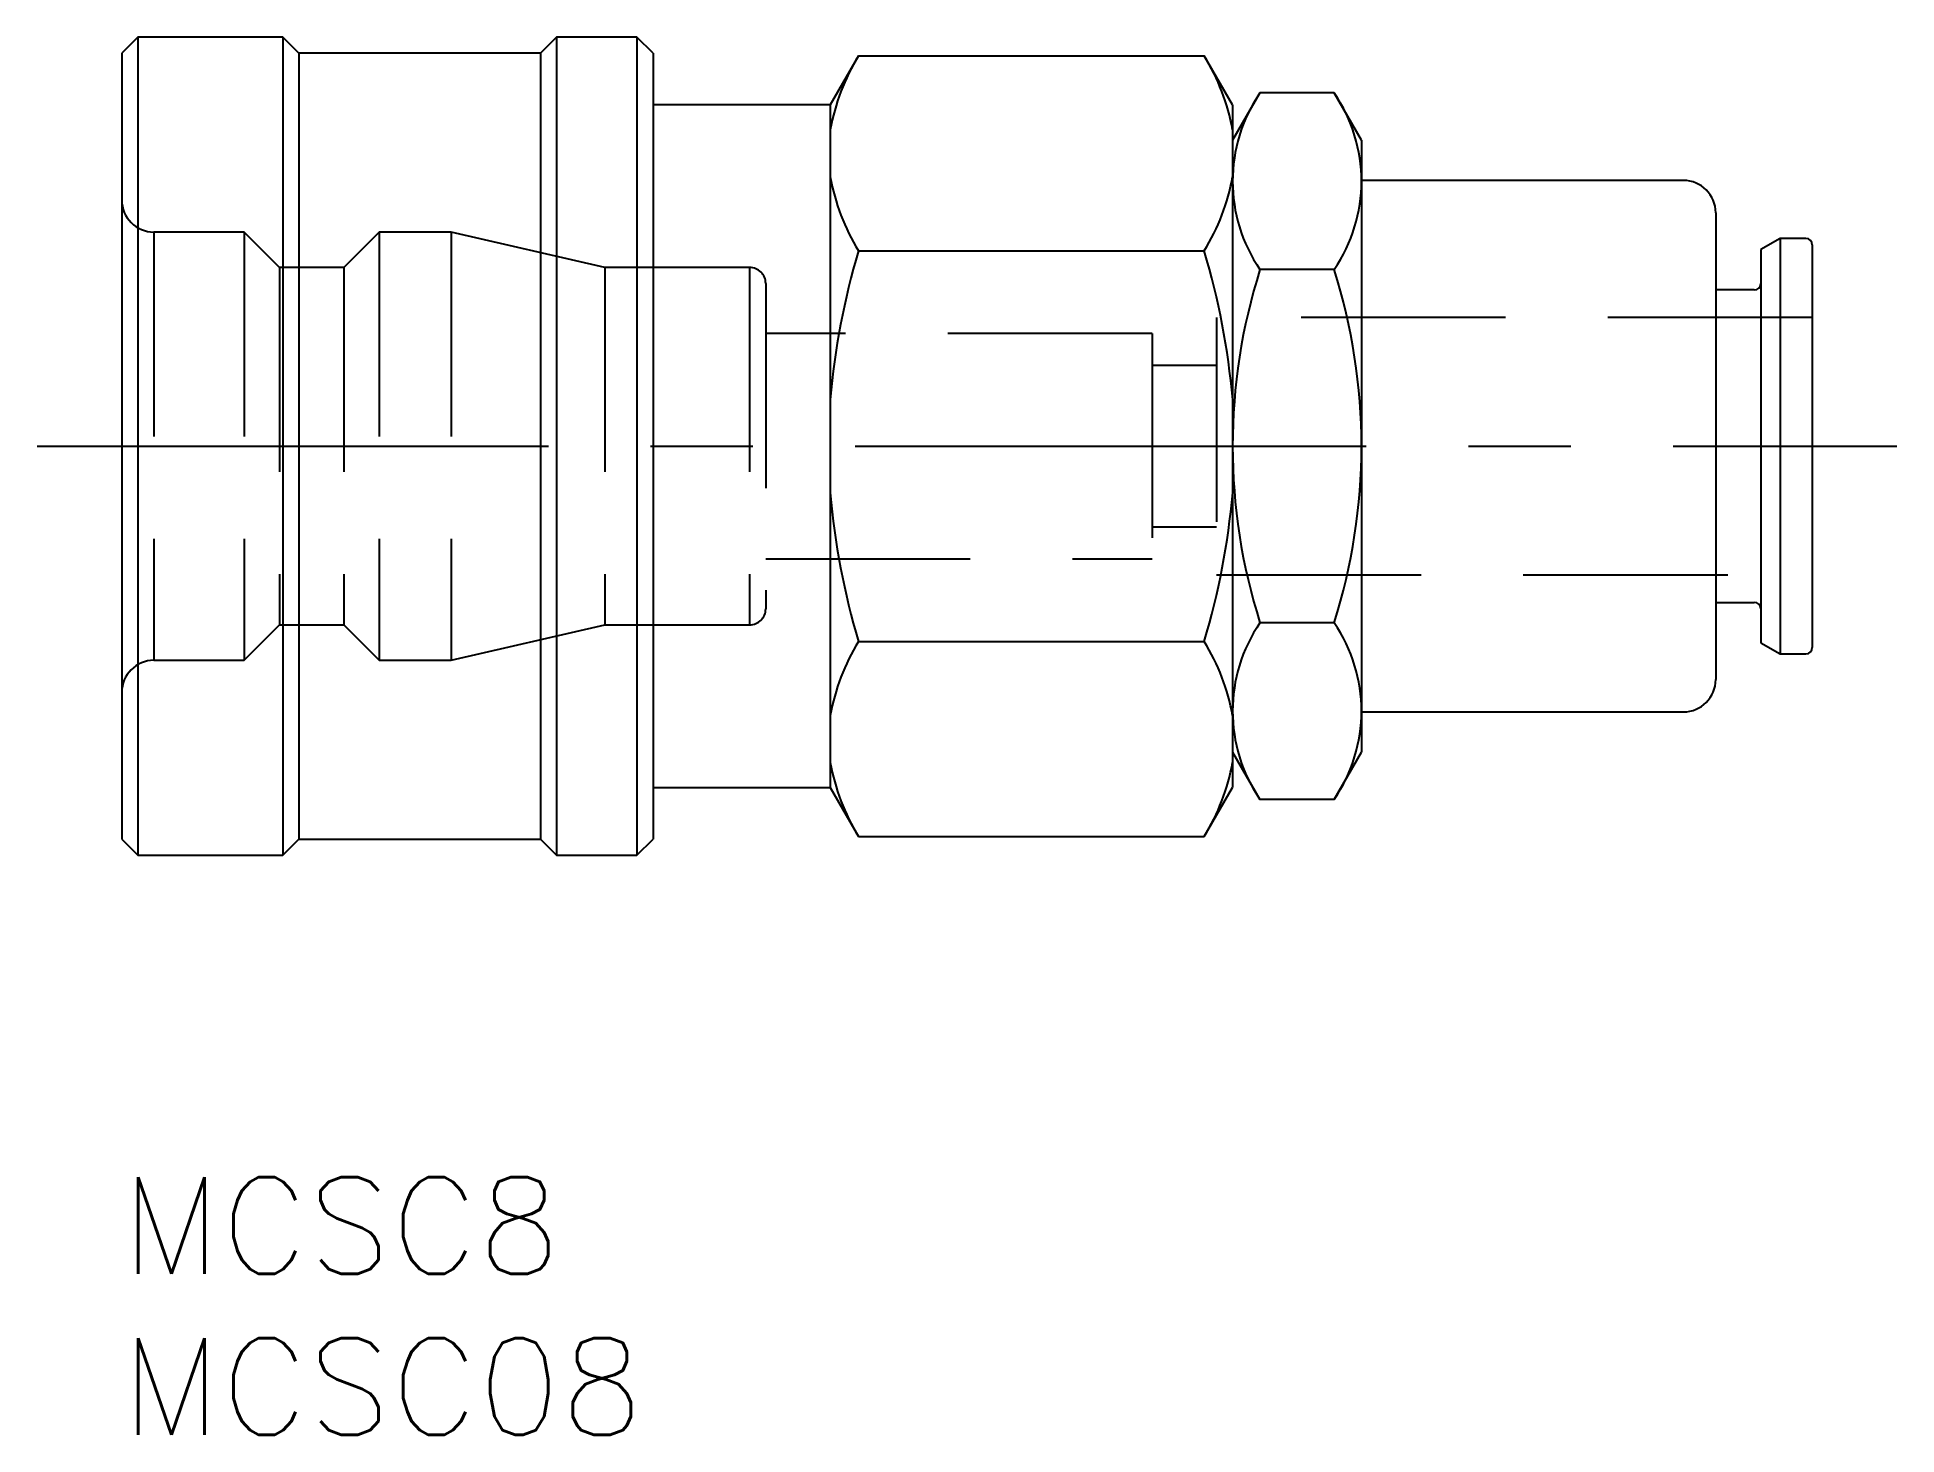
# Model space of a CAD drawing. Extents: x -2.6 to 55.1, y -8 to 35.4.
import ezdxf

# ---------------------------------------------------------------- set-up
doc = ezdxf.new("R2010")
doc.units = 0
doc.header["$LTSCALE"] = 0.5
doc.linetypes.add('CENTER', pattern=[50.8, 31.75, -6.35, 6.35, -6.35])
doc.linetypes.add('DASHED', pattern=[19.05, 12.7, -6.35])
for name, color, linetype in [('MSM_CENTER', 1, 'CENTER'), ('MSM_CONTINUOUS', 7, 'CONTINUOUS'), ('MSM_DASHED', 4, 'DASHED'), ('MSM_PART_NUMBER', 7, 'CONTINUOUS')]:
    doc.layers.add(name, color=color, linetype=linetype)
doc.styles.get("Standard").update_dxf_attribs({"font": 'txt.shx', "height": 3, "bigfont": 'bigfont.shx'})

msp = doc.modelspace()

# ---------------------------------------------------------------- linework, layer by layer
at = {"layer": 'MSM_CENTER'}
msp.add_line((-2.625, 22.7), (55.125, 22.7), dxfattribs=at)
at = {"layer": 'MSM_CONTINUOUS'}
for p, q in [((0.5, 35.4), (0, 34.9)), ((0.5, 35.4), (0.5, 10)), ((5, 35.4), (0.5, 35.4)), ((5.5, 34.9), (5, 35.4)), ((5, 35.4), (5, 10)), ((13.5, 35.4), (13, 34.9)), ((13.5, 35.4), (13.5, 10)), ((16, 35.4), (13.5, 35.4)), ((16.5, 34.9), (16, 35.4)), ((16, 35.4), (16, 10)), ((0, 34.9), (0, 10.5)), ((13, 34.9), (5.5, 34.9)), ((5.5, 34.9), (5.5, 10.5)), ((13, 34.9), (13, 10.5)), ((16.5, 34.9), (16.5, 10.5)), ((22.88, 34.824), (22, 33.3)), ((22.88, 34.824), (33.62, 34.824)), ((34.5, 33.3), (33.62, 34.824)), ((35.349, 33.67), (34.5, 32.2)), ((37.651, 33.67), (35.349, 33.67)), ((38.5, 32.2), (37.651, 33.67)), ((22, 33.3), (16.5, 33.3)), ((22, 33.3), (22, 12.1)), ((34.5, 33.3), (34.5, 12.1)), ((38.5, 32.2), (38.5, 13.2)), ((34.5, 30.927), (34.503, 31.09)), ((48.5, 30.95), (38.5, 30.95)), ((49.5, 29.95), (49.5, 15.45)), ((51.5, 29.15), (50.9, 28.804)), ((52.3, 29.15), (51.5, 29.15)), ((51.5, 29.15), (51.5, 16.25)), ((52.5, 28.95), (52.5, 16.45)), ((22.88, 28.762), (33.62, 28.762)), ((50.9, 28.804), (50.9, 16.596)), ((37.651, 28.185), (35.349, 28.185)), ((50.7, 27.55), (49.5, 27.55)), ((49.5, 17.85), (50.7, 17.85)), ((37.651, 17.215), (35.349, 17.215)), ((22.88, 16.638), (33.62, 16.638)), ((50.9, 16.596), (51.5, 16.25)), ((51.5, 16.25), (52.3, 16.25)), ((34.504, 14.289), (34.5, 14.473)), ((38.5, 14.45), (48.5, 14.45)), ((34.5, 13.2), (35.349, 11.73)), ((37.651, 11.73), (38.5, 13.2)), ((16.5, 12.1), (22, 12.1)), ((22, 12.1), (22.88, 10.576)), ((33.62, 10.576), (34.5, 12.1)), ((37.651, 11.73), (35.349, 11.73)), ((0, 10.5), (0.5, 10)), ((5, 10), (5.5, 10.5)), ((5.5, 10.5), (13, 10.5)), ((13, 10.5), (13.5, 10)), ((16, 10), (16.5, 10.5)), ((22.88, 10.576), (33.62, 10.576)), ((0.5, 10), (5, 10)), ((13.5, 10), (16, 10))]:
    msp.add_line(p, q, dxfattribs=at)
for centre, radius, start, end in [((28.792, 31.247), 6.91, 148.81737, 169.3839), ((27.708, 31.247), 6.91, 10.6161, 31.18263), ((39.356, 30.927), 4.856, 145.61575, 214.38425), ((33.644, 30.927), 4.856, 325.61575, 34.38425), ((28.768, 32.331), 6.885, 190.57841, 211.22032), ((27.732, 32.331), 6.885, 328.77968, 349.42159), ((48.5, 29.95), 1, 0, 90), ((52.3, 28.95), 0.2, 0, 90), ((45.292, 22.094), 23.383, 163.43158, 174.95019), ((11.208, 22.094), 23.383, 5.04981, 16.56842), ((52.651, 22.7), 18.151, 162.41205, 197.58795), ((20.349, 22.7), 18.151, 342.41205, 17.58795), ((50.7, 27.75), 0.2, 270, 0), ((45.292, 23.306), 23.383, 185.04981, 196.56842), ((11.208, 23.306), 23.383, 343.43158, 354.95019), ((50.7, 17.65), 0.2, 0, 90), ((39.356, 14.473), 4.856, 145.61575, 214.38425), ((33.644, 14.473), 4.856, 325.61575, 34.38425), ((28.768, 13.069), 6.885, 148.77968, 169.42159), ((27.732, 13.069), 6.885, 10.57841, 31.22032), ((52.3, 16.45), 0.2, 270, 0), ((48.5, 15.45), 1, 270, 0), ((28.792, 14.153), 6.91, 190.6161, 211.18263), ((27.708, 14.153), 6.91, 328.81737, 349.3839)]:
    msp.add_arc(centre, radius, start, end, dxfattribs=at)
at = {"layer": 'MSM_DASHED'}
for p, q in [((3.8, 29.35), (1, 29.35)), ((1, 29.35), (1, 16.05)), ((4.9, 28.25), (3.8, 29.35)), ((3.8, 29.35), (3.8, 16.05)), ((8, 29.35), (6.9, 28.25)), ((8, 29.35), (8, 16.05)), ((10.235, 29.35), (8, 29.35)), ((15, 28.25), (10.235, 29.35)), ((10.235, 29.35), (10.235, 16.05)), ((6.9, 28.25), (4.9, 28.25)), ((4.9, 28.25), (4.9, 17.15)), ((6.9, 28.25), (6.9, 17.15)), ((19.5, 28.25), (15, 28.25)), ((15, 28.25), (15, 17.15)), ((19.5, 28.25), (19.5, 17.15)), ((20, 27.75), (20, 17.65)), ((34, 26.7), (34, 18.7)), ((52.5, 26.7), (34, 26.7)), ((32, 26.2), (20, 26.2)), ((32, 26.2), (32, 19.2)), ((34, 25.2), (32, 25.2)), ((32, 20.2), (34, 20.2)), ((20, 19.2), (32, 19.2)), ((34, 18.7), (52.5, 18.7)), ((3.8, 16.05), (4.9, 17.15)), ((4.9, 17.15), (6.9, 17.15)), ((6.9, 17.15), (8, 16.05)), ((10.235, 16.05), (15, 17.15)), ((15, 17.15), (19.5, 17.15)), ((1, 16.05), (3.8, 16.05)), ((8, 16.05), (10.235, 16.05))]:
    msp.add_line(p, q, dxfattribs=at)
for centre, radius, start, end in [((1, 30.35), 1, 180, 270), ((19.5, 27.75), 0.5, 0, 90), ((19.5, 17.65), 0.5, 270, 0), ((1, 15.05), 1, 90, 180)]:
    msp.add_arc(centre, radius, start, end, dxfattribs=at)

# ---------------------------------------------------------------- texts
at = {"layer": 'MSM_PART_NUMBER'}
for s, p in [('MCSC8', (0, -3)), ('MCSC08', (0, -8))]:
    msp.add_text(s, height=3, dxfattribs=at).set_placement(p)

doc.saveas('drawing.dxf')
